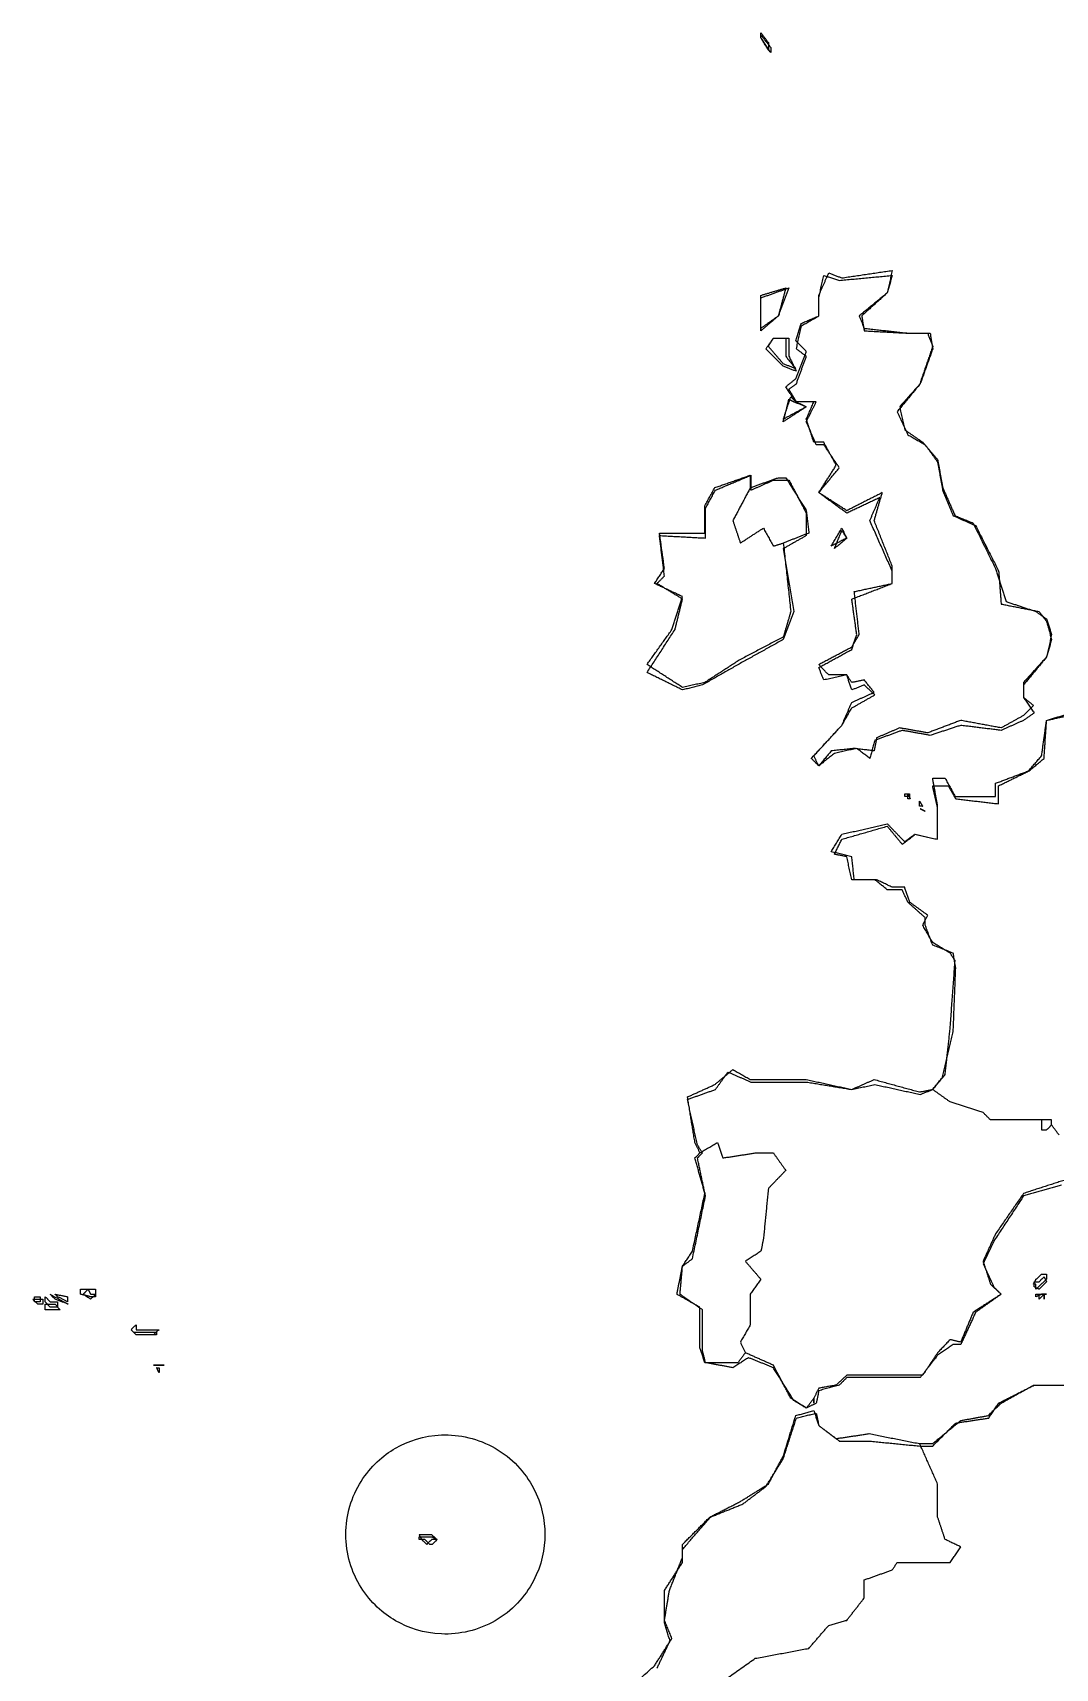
# Model space of a CAD drawing. Header units: millimetres. Extents: x 4 to 525, y -334 to -6.
# Drawn here: x 215.3 to 258.8, y -196.2 to -126.7 of the extents above; entities that cross this region are included whole.
import ezdxf

# ---------------------------------------------------------------- set-up
doc = ezdxf.new("R2010")
doc.units = ezdxf.units.MM
for name, color, linetype in [('B_CS3B', 7, 'CONTINUOUS'), ('boundaries082', 7, 'CONTINUOUS'), ('boundaries090', 7, 'CONTINUOUS'), ('boundaries092', 7, 'CONTINUOUS'), ('boundaries101', 7, 'CONTINUOUS'), ('boundaries106', 7, 'CONTINUOUS'), ('boundaries120', 7, 'CONTINUOUS'), ('boundaries124', 7, 'CONTINUOUS'), ('boundaries125', 7, 'CONTINUOUS'), ('boundaries133', 7, 'CONTINUOUS'), ('boundaries162', 7, 'CONTINUOUS'), ('boundaries176', 7, 'CONTINUOUS'), ('boundaries178', 7, 'CONTINUOUS'), ('boundaries235', 7, 'CONTINUOUS'), ('boundaries238', 7, 'CONTINUOUS'), ('boundaries243', 7, 'CONTINUOUS'), ('boundaries256', 7, 'CONTINUOUS'), ('boundaries257', 7, 'CONTINUOUS'), ('boundaries261', 7, 'CONTINUOUS'), ('boundaries263', 7, 'CONTINUOUS'), ('boundaries273', 7, 'CONTINUOUS'), ('boundaries274', 7, 'CONTINUOUS'), ('boundaries284', 7, 'CONTINUOUS'), ('boundaries314', 7, 'CONTINUOUS'), ('boundaries316', 7, 'CONTINUOUS'), ('boundaries317', 7, 'CONTINUOUS'), ('boundaries318', 7, 'CONTINUOUS'), ('boundaries319', 7, 'CONTINUOUS'), ('boundaries322', 7, 'CONTINUOUS'), ('boundaries327', 7, 'CONTINUOUS'), ('boundaries333', 7, 'CONTINUOUS'), ('boundaries338', 7, 'CONTINUOUS'), ('boundaries341', 7, 'CONTINUOUS'), ('boundaries344', 7, 'CONTINUOUS'), ('boundaries346', 7, 'CONTINUOUS'), ('boundaries353', 7, 'CONTINUOUS'), ('boundaries365', 7, 'CONTINUOUS'), ('mapOutline180', 7, 'CONTINUOUS'), ('mapOutline186', 7, 'CONTINUOUS'), ('mapOutline187', 7, 'CONTINUOUS'), ('mapOutline189', 7, 'CONTINUOUS'), ('mapOutline190', 7, 'CONTINUOUS'), ('mapOutline191', 7, 'CONTINUOUS'), ('mapOutline192', 7, 'CONTINUOUS'), ('mapOutline193', 7, 'CONTINUOUS'), ('mapOutline194', 7, 'CONTINUOUS'), ('mapOutline204', 7, 'CONTINUOUS'), ('mapOutline205', 7, 'CONTINUOUS'), ('mapOutline213', 7, 'CONTINUOUS'), ('mapOutline215', 7, 'CONTINUOUS'), ('mapOutline220', 7, 'CONTINUOUS'), ('mapOutline223', 7, 'CONTINUOUS'), ('mapOutline229', 7, 'CONTINUOUS'), ('mapOutline231', 7, 'CONTINUOUS'), ('mapOutline235', 7, 'CONTINUOUS'), ('mapOutline279', 7, 'CONTINUOUS')]:
    doc.layers.add(name, color=color, linetype=linetype)

msp = doc.modelspace()

# ---------------------------------------------------------------- linework, layer by layer
at = {"layer": 'B_CS3B'}
msp.add_open_spline([(237.067, -190.5), (237.068, -189.891), (236.931, -189.193), (236.578, -188.526), (236.231, -187.86), (235.659, -187.239), (234.95, -186.834), (234.244, -186.423), (233.421, -186.237), (232.671, -186.27), (231.916, -186.298), (231.243, -186.528), (230.717, -186.834), (230.189, -187.137), (229.653, -187.605), (229.251, -188.244), (228.848, -188.877), (228.597, -189.683), (228.6, -190.5), (228.597, -191.317), (228.848, -192.123), (229.251, -192.756), (229.653, -193.395), (230.189, -193.863), (230.717, -194.166), (231.243, -194.472), (231.916, -194.702), (232.671, -194.73), (233.421, -194.763), (234.244, -194.577), (234.95, -194.166), (235.659, -193.761), (236.231, -193.14), (236.578, -192.474), (236.931, -191.807), (237.068, -191.109), (237.067, -190.5)], degree=3, knots=[0, 0, 0, 0, 0.523599, 0.523599, 0.523599, 1.0472, 1.0472, 1.0472, 1.5708, 1.5708, 1.5708, 2.0944, 2.0944, 2.0944, 2.61799, 2.61799, 2.61799, 3.14159, 3.14159, 3.14159, 3.66519, 3.66519, 3.66519, 4.18879, 4.18879, 4.18879, 4.71239, 4.71239, 4.71239, 5.23599, 5.23599, 5.23599, 5.75959, 5.75959, 5.75959, 6.28319, 6.28319, 6.28319, 6.28319], dxfattribs=at)
at = {"layer": 'boundaries082'}
for points in [[(246.248, -126.868), (246.248, -126.656)], [(246.248, -126.656), (246.565, -127.079)], [(246.565, -127.397), (246.248, -126.868)], [(246.565, -127.079), (246.565, -127.397)]]:
    msp.add_open_spline(points, degree=1, dxfattribs=at)
at = {"layer": 'boundaries090'}
for points in [[(248.708, -137.821), (249.132, -136.869)], [(249.132, -136.869), (249.687, -137.081)], [(249.687, -137.081), (251.83, -136.763)], [(251.83, -136.763), (251.619, -137.716)], [(248.708, -138.695), (248.708, -137.821)], [(251.619, -137.716), (250.428, -138.695)], [(247.729, -139.753), (247.967, -139.012)], [(247.967, -139.012), (248.708, -138.695)], [(250.428, -138.695), (250.64, -139.224)], [(248.179, -140.203), (247.729, -139.753)], [(250.64, -139.224), (252.571, -139.435)], [(252.571, -139.435), (253.339, -139.435)], [(253.339, -139.435), (253.55, -139.991)], [(247.729, -141.367), (248.179, -140.203)], [(253.55, -139.991), (252.995, -141.605)], [(247.306, -141.711), (247.729, -141.367)], [(247.729, -142.346), (247.306, -141.711)], [(252.995, -141.605), (252.148, -142.558)], [(248.497, -142.346), (247.729, -142.346)], [(248.179, -143.087), (248.497, -142.346)], [(248.497, -144.066), (248.179, -143.087)], [(252.148, -142.558), (252.36, -143.536)], [(252.36, -143.536), (253.127, -144.066)], [(248.92, -144.066), (248.497, -144.066)], [(249.449, -145.045), (248.92, -144.066)], [(253.127, -144.066), (253.762, -144.806)], [(248.708, -146.209), (249.449, -145.045)], [(253.762, -144.806), (253.974, -145.997)], [(253.974, -145.997), (254.503, -147.188)], [(249.899, -146.976), (248.708, -146.209)], [(251.407, -146.209), (249.899, -146.976)], [(251.063, -147.399), (251.407, -146.209)], [(251.83, -149.331), (251.063, -147.399)], [(254.503, -147.188), (255.27, -147.505)], [(255.27, -147.505), (256.222, -149.437)], [(251.83, -150.072), (251.83, -149.331)], [(256.222, -149.437), (256.672, -150.839)], [(250.216, -150.416), (251.83, -150.072)], [(250.428, -152.241), (250.216, -150.416)], [(256.672, -150.839), (257.942, -151.262)], [(257.942, -151.262), (258.392, -151.58)], [(258.392, -151.58), (258.604, -152.241)], [(250.111, -152.77), (250.428, -152.241)], [(258.604, -152.241), (258.392, -153.194)], [(248.708, -153.511), (250.111, -152.77)], [(249.132, -153.961), (248.708, -153.511)], [(258.392, -153.194), (257.413, -154.279)], [(249.899, -153.961), (249.132, -153.961)], [(250.111, -154.279), (249.899, -153.961)], [(250.64, -154.173), (250.111, -154.279)], [(251.063, -154.702), (250.64, -154.173)], [(257.413, -154.279), (257.413, -154.914)], [(250.111, -155.125), (251.063, -154.702)], [(257.413, -154.914), (257.836, -155.258)], [(249.687, -156.104), (250.111, -155.125)], [(257.413, -155.681), (256.461, -156.21)], [(257.836, -155.258), (257.413, -155.681)], [(248.497, -157.401), (249.687, -156.104)], [(252.148, -156.21), (251.169, -156.633)], [(253.339, -156.422), (252.148, -156.21)], [(254.741, -155.892), (253.339, -156.422)], [(256.461, -156.21), (254.741, -155.892)], [(250.216, -157.083), (249.237, -157.189)], [(251.063, -157.189), (250.216, -157.083)], [(251.169, -156.633), (251.063, -157.189)], [(248.708, -157.824), (248.497, -157.401)], [(249.238, -157.189), (248.708, -157.824)]]:
    msp.add_open_spline(points, degree=1, dxfattribs=at)
at = {"layer": 'boundaries092'}
for points in [[(246.248, -137.821), (247.306, -137.504)], [(247.306, -137.504), (246.989, -138.695)], [(246.248, -139.224), (246.248, -137.821)], [(246.989, -138.695), (246.248, -139.224)]]:
    msp.add_open_spline(points, degree=1, dxfattribs=at)
at = {"layer": 'boundaries101'}
for points in [[(246.565, -139.991), (246.777, -139.647)], [(246.777, -139.647), (247.306, -139.647)], [(247.306, -139.647), (247.306, -140.414)], [(247.2, -140.732), (246.565, -139.991)], [(247.306, -140.414), (247.729, -140.944)], [(247.729, -140.944), (247.2, -140.732)]]:
    msp.add_open_spline(points, degree=1, dxfattribs=at)
at = {"layer": 'boundaries106'}
for points in [[(247.2, -143.087), (247.518, -142.134)], [(247.518, -142.134), (247.729, -142.346)], [(247.729, -142.346), (248.179, -142.558)], [(248.179, -142.558), (247.2, -143.087)]]:
    msp.add_open_spline(points, degree=1, dxfattribs=at)
at = {"layer": 'boundaries120'}
for points in [[(243.866, -146.764), (244.29, -145.997)], [(244.29, -145.997), (245.798, -145.468)], [(245.798, -145.468), (245.798, -145.997)], [(243.866, -147.929), (243.866, -146.764)], [(242.147, -149.437), (241.935, -147.929)], [(241.935, -147.929), (243.866, -147.929)], [(247.2, -148.352), (247.518, -151.262)], [(241.723, -150.072), (242.147, -149.437)], [(242.914, -150.627), (241.723, -150.072)], [(242.464, -152.03), (242.914, -150.627)], [(247.518, -151.262), (247.2, -152.347)], [(241.406, -153.511), (242.464, -152.03)], [(247.2, -152.347), (245.375, -153.3)], [(242.914, -154.49), (241.406, -153.511)], [(245.375, -153.3), (243.866, -154.279)], [(243.866, -154.279), (242.914, -154.49)]]:
    msp.add_open_spline(points, degree=1, dxfattribs=at)
at = {"layer": 'boundaries124'}
for points in [[(245.798, -145.997), (246.989, -145.574)], [(246.989, -145.574), (247.306, -145.574)], [(247.306, -145.574), (248.179, -146.976)], [(248.179, -146.976), (248.285, -147.929)], [(248.285, -147.929), (247.2, -148.352)]]:
    msp.add_open_spline(points, degree=1, dxfattribs=at)
at = {"layer": 'boundaries125'}
for points in [[(245.798, -145.997), (245.057, -147.399)], [(245.057, -147.399), (245.375, -148.352)], [(245.375, -148.352), (246.354, -147.717)], [(246.354, -147.717), (246.777, -148.484)], [(246.777, -148.484), (247.2, -148.352)]]:
    msp.add_open_spline(points, degree=1, dxfattribs=at)
at = {"layer": 'boundaries133'}
for points in [[(249.237, -148.484), (249.687, -147.717)], [(249.687, -147.717), (249.899, -148.14)], [(249.899, -148.14), (249.237, -148.484)]]:
    msp.add_open_spline(points, degree=1, dxfattribs=at)
at = {"layer": 'boundaries162'}
for points in [[(258.392, -155.892), (259.768, -155.469)], [(258.18, -157.401), (258.392, -155.892)], [(257.625, -158.036), (258.18, -157.401)], [(253.762, -159.544), (253.55, -158.353)], [(253.55, -158.353), (254.079, -158.353)], [(254.079, -158.353), (254.503, -159.12)], [(256.223, -158.565), (257.625, -158.036)], [(254.503, -159.12), (256.223, -159.12)], [(256.223, -159.12), (256.223, -158.565)], [(253.762, -160.946), (253.762, -159.544)], [(249.687, -160.734), (251.619, -160.285)], [(251.619, -160.285), (252.36, -161.052)], [(249.238, -161.475), (249.687, -160.734)], [(252.36, -161.052), (252.783, -160.734)], [(252.783, -160.734), (253.762, -160.946)], [(250.111, -161.687), (249.238, -161.475)], [(250.216, -162.666), (250.111, -161.687)], [(251.169, -162.666), (250.216, -162.666)], [(251.83, -162.983), (251.169, -162.666)], [(252.36, -162.983), (251.83, -162.983)], [(252.571, -163.618), (252.36, -162.983)], [(253.339, -164.174), (252.571, -163.618)], [(253.127, -164.597), (253.339, -164.174)], [(253.55, -165.338), (253.127, -164.597)], [(254.291, -165.788), (253.55, -165.338)], [(254.503, -166.105), (254.291, -165.788)], [(254.291, -169.016), (254.503, -166.105)], [(254.079, -170.947), (254.291, -169.016)], [(253.55, -171.582), (254.079, -170.947)]]:
    msp.add_open_spline(points, degree=1, dxfattribs=at)
at = {"layer": 'boundaries176'}
for points in [[(252.36, -159.12), (252.36, -159.015)], [(252.36, -159.015), (252.571, -159.015)], [(252.571, -159.12), (252.36, -159.12)], [(252.571, -159.015), (252.571, -159.12)]]:
    msp.add_open_spline(points, degree=1, dxfattribs=at)
at = {"layer": 'boundaries178'}
for points in [[(252.995, -159.544), (252.995, -159.332)], [(252.995, -159.332), (253.127, -159.544)], [(253.127, -159.544), (252.995, -159.544)]]:
    msp.add_open_spline(points, degree=1, dxfattribs=at)
at = {"layer": 'boundaries235'}
for points in [[(244.29, -171.371), (245.057, -170.736)], [(245.057, -170.736), (245.798, -171.159)], [(243.126, -171.9), (244.29, -171.371)], [(245.798, -171.159), (248.179, -171.159)], [(243.443, -173.831), (243.126, -171.9)], [(243.655, -174.281), (243.443, -173.831)]]:
    msp.add_open_spline(points, degree=1, dxfattribs=at)
at = {"layer": 'boundaries238'}
for points in [[(248.179, -171.159), (250.111, -171.582)], [(250.111, -171.582), (251.063, -171.159)], [(251.063, -171.159), (252.995, -171.688)], [(252.995, -171.688), (253.55, -171.582)]]:
    msp.add_open_spline(points, degree=1, dxfattribs=at)
at = {"layer": 'boundaries243'}
for points in [[(254.291, -172.111), (253.55, -171.582)], [(255.693, -172.561), (254.291, -172.111)], [(256.011, -172.879), (255.693, -172.561)], [(258.18, -172.879), (256.011, -172.879)]]:
    msp.add_open_spline(points, degree=1, dxfattribs=at)
at = {"layer": 'boundaries256'}
for points in [[(258.392, -172.879), (258.18, -172.879)], [(258.604, -172.879), (258.392, -172.879)], [(258.604, -173.09), (258.604, -172.879)]]:
    msp.add_open_spline(points, degree=1, dxfattribs=at)
at = {"layer": 'boundaries257'}
for points in [[(258.18, -172.879), (258.18, -173.09)], [(258.18, -173.09), (258.18, -173.302)], [(258.392, -173.302), (258.604, -173.09)], [(258.18, -173.302), (258.392, -173.302)]]:
    msp.add_open_spline(points, degree=1, dxfattribs=at)
at = {"layer": 'boundaries261'}
msp.add_open_spline([(258.921, -173.514), (258.604, -173.09)], degree=1, dxfattribs=at)
at = {"layer": 'boundaries263'}
for points in [[(259.133, -175.445), (257.413, -176.001)], [(257.413, -176.001), (256.222, -177.721)], [(256.222, -177.721), (255.693, -178.885)], [(255.693, -178.885), (256.011, -179.864)], [(256.011, -179.864), (256.461, -180.287)], [(256.461, -180.287), (255.27, -181.054)], [(255.27, -181.054), (254.741, -182.324)], [(253.762, -182.774), (253.127, -183.727)], [(254.291, -182.219), (253.762, -182.774)], [(254.741, -182.324), (254.291, -182.219)], [(249.449, -184.15), (248.708, -184.282)], [(249.899, -183.727), (249.449, -184.15)], [(253.127, -183.727), (249.899, -183.727)], [(248.708, -184.282), (248.497, -184.706)]]:
    msp.add_open_spline(points, degree=1, dxfattribs=at)
at = {"layer": 'boundaries273'}
for points in [[(244.396, -173.831), (244.634, -174.493)], [(244.634, -174.493), (246.01, -174.281)], [(246.01, -174.281), (246.777, -174.281)], [(246.777, -174.281), (247.306, -175.022)], [(247.306, -175.022), (246.565, -175.789)], [(246.565, -175.789), (246.354, -177.932)], [(246.354, -177.932), (246.248, -178.461)], [(246.248, -178.461), (245.586, -178.885)], [(245.586, -178.885), (246.248, -179.652)], [(246.248, -179.652), (245.798, -180.287)], [(245.798, -180.287), (245.798, -181.584)], [(245.798, -181.584), (245.375, -182.324)], [(245.375, -182.324), (245.586, -182.774)]]:
    msp.add_open_spline(points, degree=1, dxfattribs=at)
at = {"layer": 'boundaries274'}
msp.add_open_spline([(243.655, -174.281), (244.396, -173.831)], degree=1, dxfattribs=at)
at = {"layer": 'boundaries284'}
for points in [[(243.443, -174.493), (243.655, -174.281)], [(243.866, -176.001), (243.443, -174.493)], [(243.337, -178.461), (243.866, -176.001)], [(242.914, -179.096), (243.337, -178.461)], [(242.676, -180.287), (242.914, -179.096)], [(243.655, -180.843), (242.676, -180.287)], [(243.655, -182.562), (243.655, -180.843)], [(243.866, -183.197), (243.655, -182.562)], [(245.586, -182.774), (245.269, -183.197)], [(245.269, -183.197), (243.866, -183.197)]]:
    msp.add_open_spline(points, degree=1, dxfattribs=at)
at = {"layer": 'boundaries314'}
for points in [[(257.836, -179.864), (257.942, -179.652)], [(257.942, -179.864), (257.836, -179.864)], [(257.942, -179.652), (258.18, -179.44)], [(258.392, -179.652), (257.942, -180.075)], [(257.942, -180.075), (257.942, -179.864)], [(258.18, -179.44), (258.392, -179.44)], [(258.392, -179.44), (258.392, -179.652)]]:
    msp.add_open_spline(points, degree=1, dxfattribs=at)
at = {"layer": 'boundaries316'}
for points in [[(217.329, -180.287), (217.329, -180.075)], [(217.329, -180.075), (217.54, -180.075)], [(217.54, -180.075), (217.964, -180.075)], [(217.964, -180.075), (217.964, -180.287)], [(217.752, -180.393), (217.329, -180.287)], [(217.964, -180.393), (217.752, -180.393)], [(217.964, -180.287), (217.964, -180.393)]]:
    msp.add_open_spline(points, degree=1, dxfattribs=at)
at = {"layer": 'boundaries317'}
for points in [[(216.35, -180.393), (216.244, -180.287)], [(216.244, -180.287), (216.773, -180.393)], [(216.773, -180.605), (216.35, -180.393)], [(216.773, -180.393), (216.773, -180.605)]]:
    msp.add_open_spline(points, degree=1, dxfattribs=at)
at = {"layer": 'boundaries318'}
for points in [[(258.18, -180.287), (257.942, -180.393)], [(257.942, -180.393), (257.942, -180.287)], [(257.942, -180.287), (258.18, -180.287)], [(258.392, -180.287), (258.18, -180.287)], [(258.18, -180.287), (258.392, -180.287)]]:
    msp.add_open_spline(points, degree=1, dxfattribs=at)
at = {"layer": 'boundaries319'}
for points in [[(215.371, -180.605), (215.371, -180.393)], [(215.371, -180.393), (215.609, -180.393)], [(215.609, -180.605), (215.371, -180.605)], [(215.609, -180.393), (215.609, -180.605)]]:
    msp.add_open_spline(points, degree=1, dxfattribs=at)
at = {"layer": 'boundaries322'}
for points in [[(215.821, -180.605), (215.821, -180.393)], [(215.821, -180.393), (216.032, -180.605)], [(216.032, -180.843), (215.821, -180.605)], [(216.032, -180.605), (216.244, -180.605)], [(216.244, -180.605), (216.35, -180.605)], [(216.35, -180.605), (216.35, -180.843)], [(216.244, -180.843), (216.032, -180.843)], [(216.35, -180.843), (216.244, -180.843)]]:
    msp.add_open_spline(points, degree=1, dxfattribs=at)
at = {"layer": 'boundaries327'}
for points in [[(219.472, -181.795), (219.684, -181.584)], [(219.684, -182.007), (219.472, -181.795)], [(219.684, -181.584), (219.684, -181.795)], [(219.684, -181.795), (219.895, -181.795)], [(220.107, -182.007), (219.684, -182.007)], [(219.895, -181.795), (220.107, -181.795)], [(220.107, -181.795), (220.213, -181.795)], [(220.424, -182.007), (220.107, -182.007)], [(220.213, -181.795), (220.424, -181.795)], [(220.424, -181.795), (220.662, -181.795)], [(220.662, -181.795), (220.424, -182.007)]]:
    msp.add_open_spline(points, degree=1, dxfattribs=at)
at = {"layer": 'boundaries333'}
for points in [[(246.777, -183.303), (245.586, -182.774)], [(247.518, -184.706), (246.777, -183.303)], [(248.179, -185.129), (247.518, -184.706)], [(248.497, -184.706), (248.179, -185.129)]]:
    msp.add_open_spline(points, degree=1, dxfattribs=at)
at = {"layer": 'boundaries338'}
for points in [[(256.461, -184.917), (257.836, -184.15)], [(257.836, -184.15), (259.556, -184.15)], [(255.905, -185.446), (256.461, -184.917)], [(254.741, -185.658), (255.905, -185.446)], [(253.55, -186.637), (254.741, -185.658)], [(252.995, -186.637), (253.55, -186.637)]]:
    msp.add_open_spline(points, degree=1, dxfattribs=at)
at = {"layer": 'boundaries341'}
for points in [[(220.874, -183.303), (220.424, -183.303)], [(220.424, -183.303), (220.662, -183.303)], [(220.662, -183.303), (220.874, -183.303)]]:
    msp.add_open_spline(points, degree=1, dxfattribs=at)
at = {"layer": 'boundaries344'}
for points in [[(248.497, -184.706), (248.497, -184.917)], [(248.497, -184.917), (248.497, -184.706)]]:
    msp.add_open_spline(points, degree=1, dxfattribs=at)
at = {"layer": 'boundaries346'}
for points in [[(247.2, -187.166), (247.729, -185.446)], [(247.729, -185.446), (248.497, -185.235)], [(248.497, -185.235), (248.708, -185.87)], [(248.708, -185.87), (249.449, -186.425)], [(249.449, -186.425), (250.851, -186.214)], [(250.851, -186.214), (252.995, -186.637)], [(246.565, -188.357), (247.2, -187.166)], [(245.375, -189.098), (246.565, -188.357)], [(244.078, -189.759), (245.375, -189.098)], [(242.914, -190.923), (244.078, -189.759)], [(242.914, -191.479), (242.914, -190.923)], [(242.358, -192.881), (242.914, -191.479)], [(242.147, -194.151), (242.358, -192.881)], [(242.464, -194.919), (242.147, -194.151)], [(241.723, -196.083), (242.464, -194.919)], [(239.792, -197.803), (241.723, -196.083)]]:
    msp.add_open_spline(points, degree=1, dxfattribs=at)
at = {"layer": 'boundaries353'}
for points in [[(253.762, -188.357), (252.995, -186.637)], [(253.762, -189.759), (253.762, -188.357)], [(254.079, -190.712), (253.762, -189.759)], [(254.741, -191.029), (254.079, -190.712)], [(254.291, -191.691), (254.741, -191.029)], [(251.83, -192.008), (252.042, -191.691)], [(252.042, -191.691), (254.291, -191.691)], [(250.64, -192.431), (251.83, -192.008)], [(250.64, -193.199), (250.64, -192.431)], [(249.899, -194.151), (250.64, -193.199)], [(248.285, -195.342), (249.132, -194.363)], [(249.132, -194.363), (249.899, -194.151)], [(246.01, -195.765), (248.285, -195.342)], [(243.866, -197.273), (246.01, -195.765)]]:
    msp.add_open_spline(points, degree=1, dxfattribs=at)
at = {"layer": 'boundaries365'}
for points in [[(231.828, -190.712), (231.722, -190.5)], [(231.722, -190.5), (231.828, -190.5)], [(231.828, -190.5), (232.04, -190.5)], [(232.04, -190.5), (232.251, -190.5)], [(232.251, -190.5), (232.463, -190.712)], [(232.04, -190.923), (231.828, -190.712)], [(232.251, -190.712), (232.04, -190.923)], [(232.463, -190.712), (232.251, -190.712)]]:
    msp.add_open_spline(points, degree=1, dxfattribs=at)
at = {"layer": 'mapOutline180'}
for points in [[(231.722, -190.606), (231.96, -190.606)], [(231.722, -190.712), (231.722, -190.606)], [(231.96, -190.712), (231.722, -190.712)], [(231.96, -190.606), (232.278, -190.606)], [(232.172, -190.923), (231.96, -190.712)], [(232.278, -190.923), (232.172, -190.923)], [(232.278, -190.606), (232.489, -190.712)], [(232.489, -190.712), (232.278, -190.923)]]:
    msp.add_open_spline(points, degree=1, dxfattribs=at)
at = {"layer": 'mapOutline186'}
for points in [[(220.662, -183.621), (220.557, -183.409)], [(220.557, -183.409), (220.662, -183.409)], [(220.662, -183.409), (220.662, -183.621)]]:
    msp.add_open_spline(points, degree=1, dxfattribs=at)
at = {"layer": 'mapOutline187'}
for points in [[(219.684, -182.007), (219.578, -181.901)], [(219.578, -181.901), (219.684, -181.901)], [(219.684, -181.901), (220.133, -181.901)], [(220.133, -182.007), (219.684, -182.007)], [(220.133, -181.901), (220.345, -181.901)], [(220.557, -182.007), (220.133, -182.007)], [(220.345, -181.901), (220.557, -181.901)], [(220.557, -181.901), (220.557, -182.007)]]:
    msp.add_open_spline(points, degree=1, dxfattribs=at)
at = {"layer": 'mapOutline189'}
for points in [[(215.821, -180.949), (215.821, -180.71)], [(215.821, -180.71), (216.032, -180.71)], [(216.032, -180.71), (216.244, -180.71)], [(216.244, -180.71), (216.456, -180.949)], [(216.032, -180.949), (215.821, -180.949)], [(216.244, -180.949), (216.032, -180.949)], [(216.456, -180.949), (216.244, -180.949)]]:
    msp.add_open_spline(points, degree=1, dxfattribs=at)
at = {"layer": 'mapOutline190'}
for points in [[(215.503, -180.71), (215.291, -180.499)], [(215.291, -180.499), (215.503, -180.499)], [(215.503, -180.499), (215.715, -180.499)], [(215.715, -180.71), (215.503, -180.71)], [(215.715, -180.499), (215.715, -180.71)]]:
    msp.add_open_spline(points, degree=1, dxfattribs=at)
at = {"layer": 'mapOutline191'}
for points in [[(258.286, -180.287), (258.075, -180.499)], [(258.075, -180.499), (258.075, -180.287)], [(258.075, -180.287), (258.286, -180.287)], [(258.286, -180.287), (258.286, -180.499)], [(258.286, -180.499), (258.286, -180.287)]]:
    msp.add_open_spline(points, degree=1, dxfattribs=at)
at = {"layer": 'mapOutline192'}
for points in [[(216.244, -180.499), (216.032, -180.287)], [(216.032, -180.287), (216.8, -180.71)], [(216.8, -180.71), (216.244, -180.499)]]:
    msp.add_open_spline(points, degree=1, dxfattribs=at)
at = {"layer": 'mapOutline193'}
for points in [[(217.435, -180.287), (217.646, -180.075)], [(217.646, -180.075), (217.752, -180.287)], [(217.752, -180.499), (217.435, -180.287)], [(217.752, -180.287), (217.964, -180.287)], [(217.964, -180.287), (217.752, -180.499)]]:
    msp.add_open_spline(points, degree=1, dxfattribs=at)
at = {"layer": 'mapOutline194'}
for points in [[(257.863, -179.97), (257.863, -179.758)], [(257.863, -179.758), (258.075, -179.758)], [(258.075, -180.075), (257.863, -179.97)], [(258.075, -179.758), (258.286, -179.546)], [(258.392, -179.758), (258.075, -180.075)], [(258.286, -179.546), (258.392, -179.758)]]:
    msp.add_open_spline(points, degree=1, dxfattribs=at)
at = {"layer": 'mapOutline204'}
for points in [[(253.021, -159.65), (253.233, -159.755)], [(253.233, -159.755), (253.021, -159.65)]]:
    msp.add_open_spline(points, degree=1, dxfattribs=at)
at = {"layer": 'mapOutline205'}
for points in [[(252.492, -159.226), (252.492, -159.015)], [(252.492, -159.015), (252.598, -159.226)], [(252.598, -159.226), (252.492, -159.226)]]:
    msp.add_open_spline(points, degree=1, dxfattribs=at)
at = {"layer": 'mapOutline213'}
for points in [[(249.37, -148.59), (249.687, -147.823)], [(249.687, -147.823), (249.899, -148.14)], [(249.899, -148.14), (249.37, -148.59)]]:
    msp.add_open_spline(points, degree=1, dxfattribs=at)
at = {"layer": 'mapOutline215'}
for points in [[(244.316, -146.103), (245.824, -145.468)], [(245.824, -145.468), (245.824, -146.103)], [(245.824, -146.103), (246.777, -145.68)], [(246.777, -145.68), (247.438, -145.68)], [(247.438, -145.68), (248.179, -147.082)], [(243.893, -146.87), (244.316, -146.103)], [(243.893, -148.14), (243.893, -146.87)], [(248.179, -147.082), (248.179, -148.034)], [(242.147, -149.754), (241.935, -148.034)], [(241.935, -148.034), (243.893, -148.14)], [(248.179, -148.034), (247.2, -148.59)], [(247.2, -148.59), (247.65, -151.262)], [(241.829, -150.072), (242.147, -149.754)], [(242.914, -150.733), (241.829, -150.072)], [(242.596, -152.03), (242.914, -150.733)], [(247.65, -151.262), (247.2, -152.453)], [(241.406, -153.855), (242.596, -152.03)], [(247.2, -152.453), (245.48, -153.405)], [(245.48, -153.405), (243.761, -154.384)], [(242.914, -154.596), (241.406, -153.855)], [(243.761, -154.384), (242.914, -154.596)]]:
    msp.add_open_spline(points, degree=1, dxfattribs=at)
at = {"layer": 'mapOutline220'}
for points in [[(247.2, -143.192), (247.438, -142.24)], [(247.438, -142.24), (247.65, -142.346)], [(247.65, -142.346), (248.179, -142.557)], [(248.179, -142.557), (247.2, -143.192)]]:
    msp.add_open_spline(points, degree=1, dxfattribs=at)
at = {"layer": 'mapOutline223'}
for points in [[(246.459, -140.097), (246.777, -139.647)], [(246.777, -139.647), (247.438, -139.647)], [(247.438, -139.647), (247.438, -140.414)], [(247.2, -140.838), (246.459, -140.097)], [(247.438, -140.414), (247.756, -141.049)], [(247.756, -141.049), (247.2, -140.838)]]:
    msp.add_open_spline(points, degree=1, dxfattribs=at)
at = {"layer": 'mapOutline229'}
for points in [[(246.248, -137.927), (247.438, -137.504)], [(247.438, -137.504), (246.989, -138.695)], [(246.248, -139.33), (246.248, -137.927)], [(246.989, -138.695), (246.248, -139.33)]]:
    msp.add_open_spline(points, degree=1, dxfattribs=at)
at = {"layer": 'mapOutline231'}
for points in [[(248.708, -137.927), (248.92, -136.975)], [(248.92, -136.975), (249.581, -137.186)], [(249.581, -137.186), (251.83, -136.975)], [(251.83, -136.975), (251.619, -137.716)], [(248.708, -138.695), (248.708, -137.927)], [(251.619, -137.716), (250.534, -138.695)], [(247.967, -139.118), (248.708, -138.695)], [(250.534, -138.695), (250.64, -139.33)], [(247.756, -140.097), (247.967, -139.118)], [(250.64, -139.33), (252.598, -139.435)], [(252.598, -139.435), (253.444, -139.435)], [(253.444, -139.435), (253.55, -140.097)], [(248.179, -140.414), (247.756, -140.097)], [(247.756, -141.579), (248.179, -140.414)], [(253.55, -140.097), (253.021, -141.579)], [(247.438, -141.817), (247.756, -141.579)], [(247.756, -142.346), (247.438, -141.817)], [(253.021, -141.579), (252.042, -142.769)], [(248.602, -142.346), (247.756, -142.346)], [(248.179, -143.192), (248.602, -142.346)], [(248.602, -144.171), (248.179, -143.192)], [(252.042, -142.769), (252.492, -143.748)], [(252.492, -143.748), (253.233, -144.171)], [(248.92, -144.171), (248.602, -144.171)], [(249.581, -145.15), (248.92, -144.171)], [(253.233, -144.171), (253.762, -144.912)], [(248.708, -146.209), (249.581, -145.15)], [(253.762, -144.912), (253.974, -146.103)], [(249.899, -147.082), (248.708, -146.209)], [(251.301, -146.42), (249.899, -147.082)], [(250.878, -147.399), (251.301, -146.42)], [(253.974, -146.103), (254.423, -147.188)], [(251.83, -149.542), (250.878, -147.399)], [(254.423, -147.188), (255.376, -147.611)], [(255.376, -147.611), (256.355, -149.543)], [(250.111, -150.733), (251.83, -150.072)], [(251.83, -150.072), (251.83, -149.542)], [(256.355, -149.542), (256.461, -150.945)], [(250.322, -152.241), (250.111, -150.733)], [(256.461, -150.945), (258.075, -151.262)], [(258.075, -151.262), (258.392, -151.686)], [(250.111, -152.876), (250.322, -152.241)], [(258.392, -151.686), (258.604, -152.453)], [(248.708, -153.644), (250.111, -152.876)], [(258.604, -152.453), (258.392, -153.194)], [(248.92, -154.173), (248.708, -153.644)], [(258.392, -153.194), (257.413, -154.384)], [(249.899, -153.961), (248.92, -154.173)], [(250.111, -154.596), (249.899, -153.961)], [(250.64, -154.384), (250.111, -154.596)], [(250.111, -155.363), (251.09, -154.808)], [(251.09, -154.808), (250.64, -154.384)], [(257.413, -154.384), (257.413, -154.914)], [(257.413, -154.914), (257.863, -155.575)], [(249.687, -156.104), (250.111, -155.363)], [(257.863, -155.575), (257.413, -155.892)], [(248.391, -157.506), (249.687, -156.104)], [(252.254, -156.316), (251.09, -156.739)], [(253.444, -156.528), (252.254, -156.316)], [(254.741, -156.104), (253.444, -156.528)], [(256.461, -156.316), (254.741, -156.104)], [(257.413, -155.892), (256.461, -156.316)], [(250.322, -157.083), (249.37, -157.295)], [(250.878, -157.506), (250.322, -157.083)], [(251.09, -156.739), (250.878, -157.506)], [(248.708, -157.824), (248.391, -157.506)], [(249.37, -157.295), (248.708, -157.824)]]:
    msp.add_open_spline(points, degree=1, dxfattribs=at)
at = {"layer": 'mapOutline235'}
for points in [[(246.248, -126.868), (246.248, -126.762)], [(246.248, -126.762), (246.671, -127.291)], [(246.671, -127.503), (246.248, -126.868)], [(246.671, -127.291), (246.671, -127.503)]]:
    msp.add_open_spline(points, degree=1, dxfattribs=at)
at = {"layer": 'mapOutline279'}
for points in [[(258.392, -155.892), (259.794, -155.575)], [(258.286, -157.506), (258.392, -155.892)], [(257.651, -158.036), (258.286, -157.506)], [(256.355, -158.671), (257.651, -158.036)], [(253.762, -159.65), (253.55, -158.671)], [(253.55, -158.671), (254.212, -158.671)], [(254.212, -158.671), (254.529, -159.226)], [(254.529, -159.226), (256.355, -159.438)], [(256.355, -159.438), (256.355, -158.671)], [(253.762, -160.946), (253.762, -159.65)], [(249.687, -160.946), (251.619, -160.39)], [(251.619, -160.39), (252.254, -161.158)], [(249.37, -161.581), (249.687, -160.946)], [(252.254, -161.158), (252.809, -160.734)], [(252.809, -160.734), (253.762, -160.946)], [(249.899, -161.687), (249.37, -161.581)], [(250.111, -162.666), (249.899, -161.687)], [(251.09, -162.666), (250.111, -162.666)], [(251.619, -163.089), (251.09, -162.666)], [(252.254, -163.089), (251.619, -163.089)], [(252.492, -163.618), (252.254, -163.089)], [(253.233, -164.28), (252.492, -163.618)], [(253.233, -164.597), (253.233, -164.28)], [(253.55, -165.444), (253.233, -164.597)], [(254.423, -165.788), (253.55, -165.444)], [(254.529, -166.423), (254.423, -165.788)], [(254.423, -169.122), (254.529, -166.423)], [(253.974, -171.053), (254.423, -169.122)], [(244.316, -171.582), (244.845, -170.841)], [(244.845, -170.841), (245.824, -171.265)], [(243.126, -172.006), (244.316, -171.582)], [(245.824, -171.265), (248.179, -171.265)], [(248.179, -171.265), (250.111, -171.582)], [(250.111, -171.582), (251.09, -171.371)], [(251.09, -171.371), (253.021, -171.794)], [(253.021, -171.794), (253.55, -171.582)], [(253.55, -171.582), (253.974, -171.053)], [(243.549, -173.937), (243.126, -172.006)], [(243.761, -174.281), (243.549, -173.937)], [(243.549, -174.493), (243.761, -174.281)], [(243.893, -176.107), (243.549, -174.493)], [(259.027, -175.657), (257.413, -176.107)], [(243.337, -178.779), (243.893, -176.107)], [(257.413, -176.107), (256.143, -178.038)], [(256.143, -178.038), (255.693, -178.991)], [(242.808, -180.287), (242.914, -179.096)], [(242.914, -179.096), (243.337, -178.779)], [(255.693, -178.991), (256.143, -179.97)], [(256.143, -179.97), (256.461, -180.287)], [(243.761, -180.949), (242.808, -180.287)], [(256.461, -180.287), (255.376, -181.054)], [(243.761, -182.668), (243.761, -180.949)], [(255.376, -181.054), (254.741, -182.43)], [(243.893, -183.197), (243.761, -182.668)], [(254.423, -182.43), (253.762, -182.88)], [(254.741, -182.43), (254.423, -182.43)], [(245.057, -183.409), (243.893, -183.197)], [(245.719, -182.986), (245.057, -183.409)], [(246.777, -183.409), (245.719, -182.986)], [(247.65, -184.811), (246.777, -183.409)], [(253.762, -182.88), (253.021, -183.832)], [(249.581, -184.15), (248.708, -184.388)], [(249.899, -183.832), (249.581, -184.15)], [(253.021, -183.832), (249.899, -183.832)], [(256.355, -184.917), (257.863, -184.15)], [(257.863, -184.15), (259.583, -184.15)], [(248.179, -185.129), (247.65, -184.811)], [(248.603, -184.917), (248.179, -185.129)], [(248.708, -184.388), (248.603, -184.917)], [(255.931, -185.552), (256.355, -184.917)], [(247.2, -187.272), (247.756, -185.552)], [(247.756, -185.552), (248.603, -185.341)], [(248.603, -185.341), (248.708, -185.87)], [(254.529, -185.764), (255.931, -185.552)], [(248.708, -185.87), (249.581, -186.531)], [(253.55, -186.743), (254.529, -185.764)], [(249.581, -186.531), (250.878, -186.531)], [(250.878, -186.531), (253.021, -186.743)], [(253.021, -186.743), (253.55, -186.743)], [(246.459, -188.463), (247.2, -187.272)], [(245.48, -189.204), (246.459, -188.463)], [(242.914, -191.135), (244.105, -189.759)], [(244.105, -189.759), (245.48, -189.204)], [(242.914, -191.691), (242.914, -191.135)], [(242.147, -192.881), (242.914, -191.691)], [(242.147, -194.257), (242.147, -192.881)], [(242.385, -195.024), (242.147, -194.257)], [(241.829, -196.189), (242.385, -195.024)]]:
    msp.add_open_spline(points, degree=1, dxfattribs=at)

doc.saveas('drawing.dxf')
